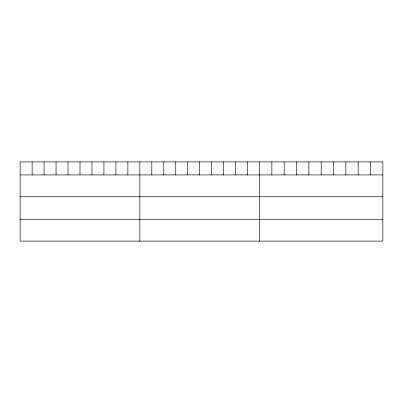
<?xml version="1.0" encoding="UTF-8"?>
<svg xmlns="http://www.w3.org/2000/svg" width="403" height="403" viewBox="0 0 403 403"><rect width="100%" height="100%" fill="white"/><g stroke="black" fill="none" stroke-linecap="round" stroke-linejoin="round"><path stroke-width="0.6" d="M20.15 174.922L382.85 174.922M20.15 196.76L382.85 196.76M20.15 219.262L382.85 219.262M370.518 161.895L370.518 174.922M358.186 161.895L358.186 174.922M345.855 161.895L345.855 174.922M333.523 161.895L333.523 174.922M321.191 161.895L321.191 174.922M308.859 161.895L308.859 174.922M296.527 161.895L296.527 174.922M284.196 161.895L284.196 174.922M271.864 161.895L271.864 174.922M259.532 161.895L259.532 241.105M247.563 161.895L247.563 174.922M235.594 161.895L235.594 174.922M223.625 161.895L223.625 174.922M211.656 161.895L211.656 174.922M199.686 161.895L199.686 174.922M187.717 161.895L187.717 174.922M175.748 161.895L175.748 174.922M163.779 161.895L163.779 174.922M151.81 161.895L151.81 174.922M139.841 161.895L139.841 241.105M127.872 161.895L127.872 174.922M115.903 161.895L115.903 174.922M103.934 161.895L103.934 174.922M91.965 161.895L91.965 174.922M79.996 161.895L79.996 174.922M68.026 161.895L68.026 174.922M56.057 161.895L56.057 174.922M44.088 161.895L44.088 174.922M32.119 161.895L32.119 174.922M382.85 161.895L20.15 161.895L20.15 241.105L382.85 241.105L382.85 161.895"/></g></svg>
